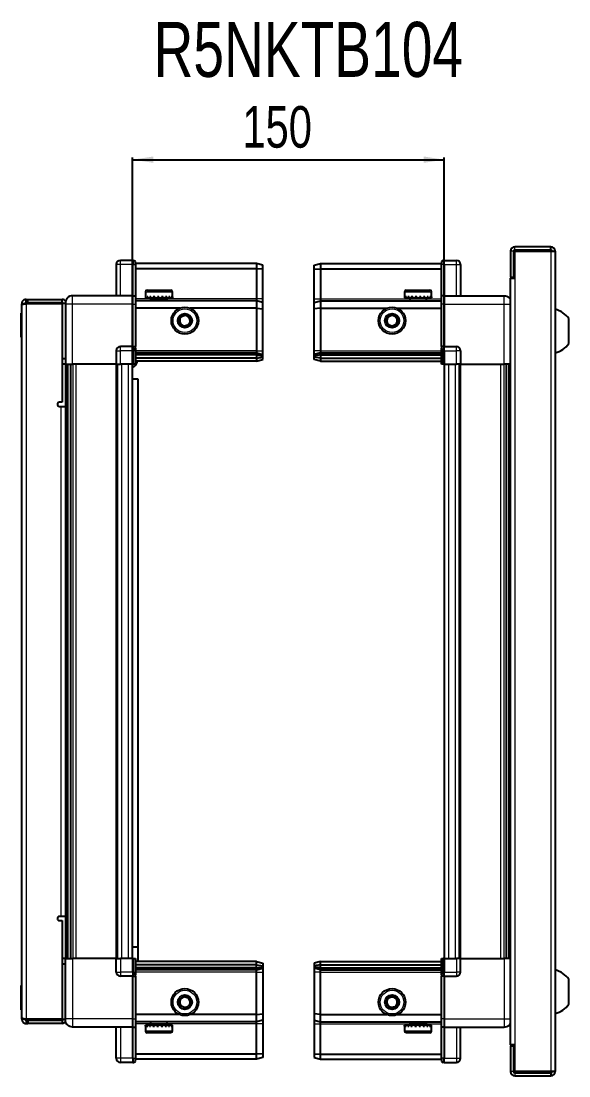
# Model space of a CAD drawing. Header units: millimetres. Extents: x 1415 to 4204, y 531 to 1485.
# Drawn here: x 2756 to 3019, y 977 to 1485 of the extents above; entities that cross this region are included whole.
import ezdxf

# ---------------------------------------------------------------- set-up
doc = ezdxf.new("R2010")
doc.units = ezdxf.units.MM
doc.layers.add('FORMAT', color=7, linetype='Continuous')
doc.styles.add('SLDTEXTSTYLE0', font='TXT', dxfattribs={"width": 0.75})
doc.dimstyles.new('SLDDIMSTYLE0', dxfattribs={"dimtxt": 20, "dimasz": 10, "dimexe": 0, "dimexo": 0.0625, "dimgap": 5, "dimtad": 2, "dimdec": 1, "dimrnd": 1e-09, "dimzin": 12, "dimdsep": 46, "dimtxsty": 'SLDTEXTSTYLE0', "dimsah": 1, "dimcen": 0.09, "dimadec": 0, "dimazin": 3, "dimtfac": 1, "dimtofl": 0, "dimtmove": 0, "dimatfit": 3, "dimfxl": 0, "dimfrac": 2, "dimtolj": 1, "dimtzin": 12, "dimarcsym": 0})

# ---------------------------------------------------------------- blocks, each defined once
blk = doc.blocks.new('_D_5')
at = {"layer": 'FORMAT'}
for p, q in [((2809.28, 1319.33), (2809.28, 1418.82)), ((2809.28, 1417.82), (2959.28, 1417.82)), ((2959.28, 1319.33), (2959.28, 1418.82))]:
    blk.add_line(p, q, dxfattribs=at)
for points in [[(2809.28, 1417.82), (2819.28, 1416.28), (2819.28, 1419.36)], [(2959.28, 1417.82), (2949.28, 1419.36), (2949.28, 1416.28)]]:
    blk.add_solid(points, dxfattribs=at)
at = {"layer": 'FORMAT', "insert": (2862.11, 1443.6), "char_height": 20, "attachment_point": 1, "style": 'SLDTEXTSTYLE0'}
blk.add_mtext('150', dxfattribs=at)

msp = doc.modelspace()

# ---------------------------------------------------------------- linework, layer by layer
at = {"color": 7, "linetype": 'Continuous', "lineweight": 25}
for p, q in [((2991.13, 1373.72), (2991.13, 1361.32)), ((2992.63, 1373.72), (2992.63, 1361.32)), ((2993.13, 1360.82), (2993.13, 1373.72)), ((2993.13, 1373.72), (3010.53, 1373.72)), ((3010.53, 1375.82), (2993.23, 1375.82)), ((3010.53, 1374.32), (2993.23, 1374.32)), ((3010.53, 1374.32), (3010.53, 1375.82)), ((3010.53, 1373.72), (3012.63, 1373.72)), ((3012.63, 1373.72), (3012.63, 978.92)), ((2801.43, 1367.32), (2801.43, 1352.32)), ((2809.43, 1369.32), (2803.43, 1369.32)), ((2809.43, 1369.32), (2809.76, 1369.32)), ((2809.43, 1369.32), (2809.43, 1367.32)), ((2809.43, 1352.52), (2809.43, 1367.32)), ((2809.43, 1352.52), (2809.43, 1367.32)), ((2810.63, 1368.82), (2809.76, 1369.32)), ((2810.63, 1367.32), (2810.63, 1368.82)), ((2868.93, 1367.82), (2810.63, 1367.82)), ((2810.63, 1367.32), (2810.63, 1352.52)), ((2868.93, 1367.82), (2868.93, 1365.32)), ((2871.93, 1367.02), (2868.93, 1367.82)), ((2871.93, 1365.17), (2871.93, 1367.02)), ((2896.63, 1367.02), (2899.63, 1367.82)), ((2896.63, 1365.17), (2896.63, 1367.02)), ((2899.63, 1367.82), (2899.63, 1365.32)), ((2899.63, 1367.82), (2957.93, 1367.82)), ((2958.79, 1369.32), (2957.93, 1368.82)), ((2958.79, 1369.32), (2957.93, 1368.82)), ((2957.93, 1368.82), (2957.93, 1367.32)), ((2957.93, 1352.52), (2957.93, 1367.32)), ((2959.13, 1369.32), (2958.79, 1369.32)), ((2959.13, 1369.32), (2958.79, 1369.32)), ((2959.13, 1369.32), (2959.13, 1369.32)), ((2959.13, 1367.32), (2959.13, 1369.32)), ((2959.13, 1369.32), (2965.13, 1369.32)), ((2959.13, 1367.32), (2959.13, 1352.52)), ((2967.13, 1367.32), (2967.13, 1352.32)), ((2868.93, 1365.32), (2810.63, 1365.32)), ((2868.93, 1365.32), (2868.93, 1350.82)), ((2871.93, 1365.17), (2868.93, 1365.32)), ((2871.93, 1350.82), (2871.93, 1365.17)), ((2896.63, 1365.17), (2899.63, 1365.32)), ((2896.63, 1350.82), (2896.63, 1365.17)), ((2899.63, 1365.32), (2899.63, 1350.82)), ((2899.63, 1365.32), (2957.93, 1365.32)), ((2991.03, 1360.82), (2991.03, 991.82)), ((2991.03, 1360.82), (2993.13, 1360.82)), ((2991.13, 1361.32), (2992.63, 1361.32)), ((2758.03, 1349.07), (2758.03, 1350.57)), ((2758.03, 1350.57), (2758.93, 1350.57)), ((2758.93, 1349.07), (2758.93, 1350.57)), ((2758.93, 1350.57), (2775.43, 1350.57)), ((2775.43, 1349.07), (2775.43, 1350.57)), ((2809.43, 1352.32), (2780.43, 1352.32)), ((2809.43, 1352.32), (2809.43, 1352.52)), ((2809.43, 1352.32), (2810.63, 1352.32)), ((2809.43, 1348.32), (2809.43, 1352.32)), ((2810.63, 1352.52), (2810.63, 1352.32)), ((2810.63, 1352.32), (2810.63, 1348.32)), ((2815.43, 1354.22), (2815.43, 1351.82)), ((2815.43, 1351.82), (2815.43, 1351.32)), ((2815.43, 1351.32), (2815.56, 1351.32)), ((2815.75, 1351.82), (2815.56, 1351.82)), ((2815.56, 1351.82), (2815.56, 1351.32)), ((2815.56, 1351.32), (2815.75, 1351.32)), ((2815.75, 1351.82), (2815.75, 1351.32)), ((2815.75, 1351.32), (2816.28, 1351.32)), ((2816.23, 1355.02), (2823.39, 1355.02)), ((2816.68, 1351.82), (2816.28, 1351.82)), ((2816.28, 1351.82), (2816.28, 1351.32)), ((2816.28, 1351.32), (2816.68, 1351.32)), ((2816.68, 1351.82), (2816.68, 1351.32)), ((2816.68, 1351.32), (2817.55, 1351.32)), ((2817.53, 1351.32), (2817.53, 1351.22)), ((2817.53, 1351.22), (2826.33, 1351.22)), ((2818.12, 1351.82), (2817.55, 1351.82)), ((2817.55, 1351.82), (2817.55, 1351.32)), ((2817.55, 1351.32), (2818.12, 1351.32)), ((2817.93, 1350.82), (2817.93, 1349.82)), ((2818.12, 1351.82), (2818.12, 1351.32)), ((2818.12, 1351.32), (2819.25, 1351.32)), ((2819.94, 1351.82), (2819.25, 1351.82)), ((2819.25, 1351.82), (2819.25, 1351.32)), ((2819.25, 1351.32), (2819.94, 1351.32)), ((2819.94, 1351.82), (2819.94, 1351.32)), ((2819.94, 1351.32), (2821.21, 1351.32)), ((2821.95, 1351.82), (2821.21, 1351.82)), ((2821.21, 1351.82), (2821.21, 1351.32)), ((2821.21, 1351.32), (2821.44, 1351.32)), ((2821.44, 1351.82), (2821.44, 1351.32)), ((2821.94, 1351.82), (2821.94, 1351.32)), ((2821.94, 1351.32), (2821.95, 1351.32)), ((2821.95, 1351.82), (2821.95, 1351.32)), ((2821.95, 1351.32), (2823.24, 1351.32)), ((2823.95, 1351.82), (2823.24, 1351.82)), ((2823.24, 1351.82), (2823.24, 1351.32)), ((2823.3, 1351.82), (2823.3, 1351.32)), ((2823.3, 1351.32), (2823.95, 1351.32)), ((2823.39, 1355.02), (2827.63, 1355.02)), ((2823.95, 1351.82), (2823.95, 1351.32)), ((2823.95, 1351.32), (2825.14, 1351.32)), ((2825.76, 1351.82), (2825.14, 1351.82)), ((2825.14, 1351.82), (2825.14, 1351.32)), ((2825.14, 1351.32), (2825.76, 1351.32)), ((2825.76, 1351.82), (2825.76, 1351.32)), ((2825.76, 1351.32), (2826.73, 1351.32)), ((2825.93, 1349.82), (2825.93, 1350.82)), ((2826.33, 1351.22), (2826.33, 1351.32)), ((2827.2, 1351.82), (2826.73, 1351.82)), ((2826.73, 1351.82), (2826.73, 1351.32)), ((2826.73, 1351.32), (2827.2, 1351.32)), ((2827.2, 1351.82), (2827.2, 1351.32)), ((2827.2, 1351.32), (2827.85, 1351.32)), ((2828.11, 1351.82), (2827.85, 1351.82)), ((2827.85, 1351.82), (2827.85, 1351.32)), ((2827.85, 1351.32), (2828.11, 1351.32)), ((2828.11, 1351.82), (2828.11, 1351.32)), ((2828.11, 1351.32), (2828.39, 1351.32)), ((2828.43, 1351.82), (2828.39, 1351.82)), ((2828.39, 1351.82), (2828.39, 1351.32)), ((2828.39, 1351.32), (2828.43, 1351.32)), ((2828.43, 1351.82), (2828.43, 1354.22)), ((2828.43, 1351.82), (2828.43, 1351.32)), ((2868.93, 1350.82), (2868.93, 1349.82)), ((2871.93, 1349.02), (2871.93, 1350.82)), ((2896.63, 1349.02), (2896.63, 1350.82)), ((2899.63, 1350.82), (2899.63, 1349.82)), ((2940.13, 1354.22), (2940.13, 1351.32)), ((2940.13, 1351.32), (2940.16, 1351.32)), ((2940.28, 1351.82), (2940.16, 1351.82)), ((2940.16, 1351.82), (2940.16, 1351.32)), ((2940.16, 1351.32), (2940.28, 1351.32)), ((2940.28, 1351.82), (2940.28, 1351.32)), ((2940.28, 1351.32), (2940.69, 1351.32)), ((2941.03, 1351.82), (2940.69, 1351.82)), ((2940.69, 1351.82), (2940.69, 1351.32)), ((2940.69, 1351.32), (2941.03, 1351.32)), ((2940.93, 1355.02), (2952.33, 1355.02)), ((2941.03, 1351.82), (2941.03, 1351.32)), ((2941.03, 1351.32), (2941.8, 1351.32)), ((2942.33, 1351.82), (2941.8, 1351.82)), ((2941.8, 1351.82), (2941.8, 1351.32)), ((2941.8, 1351.32), (2942.33, 1351.32)), ((2942.23, 1351.32), (2942.23, 1351.22)), ((2942.23, 1351.22), (2951.03, 1351.22)), ((2942.33, 1351.82), (2942.33, 1351.32)), ((2942.33, 1351.32), (2943.39, 1351.32)), ((2942.63, 1350.82), (2942.63, 1349.82)), ((2944.05, 1351.82), (2943.39, 1351.82)), ((2943.39, 1351.82), (2943.39, 1351.32)), ((2943.39, 1351.32), (2944.05, 1351.32)), ((2944.05, 1351.82), (2944.05, 1351.32)), ((2944.05, 1351.32), (2945.29, 1351.32)), ((2946.02, 1351.82), (2945.29, 1351.82)), ((2945.29, 1351.82), (2945.29, 1351.32)), ((2945.29, 1351.32), (2945.72, 1351.32)), ((2945.72, 1351.82), (2945.72, 1351.32)), ((2946.02, 1351.82), (2946.02, 1351.32)), ((2946.02, 1351.32), (2947.32, 1351.32)), ((2948.05, 1351.82), (2947.32, 1351.82)), ((2947.32, 1351.82), (2947.32, 1351.32)), ((2947.59, 1351.82), (2947.59, 1351.32)), ((2947.59, 1351.32), (2948.05, 1351.32)), ((2948.05, 1351.82), (2948.05, 1351.32)), ((2948.05, 1351.32), (2949.28, 1351.32)), ((2949.94, 1351.82), (2949.28, 1351.82)), ((2949.28, 1351.82), (2949.28, 1351.32)), ((2949.28, 1351.32), (2949.94, 1351.32)), ((2949.94, 1351.82), (2949.94, 1351.32)), ((2949.94, 1351.32), (2950.98, 1351.32)), ((2950.63, 1349.82), (2950.63, 1350.82)), ((2951.5, 1351.82), (2950.98, 1351.82)), ((2950.98, 1351.82), (2950.98, 1351.32)), ((2950.98, 1351.32), (2951.5, 1351.32)), ((2951.03, 1351.22), (2951.03, 1351.32)), ((2951.5, 1351.82), (2951.5, 1351.32)), ((2951.5, 1351.32), (2952.26, 1351.32)), ((2952.59, 1351.82), (2952.26, 1351.82)), ((2952.26, 1351.82), (2952.26, 1351.32)), ((2952.26, 1351.32), (2952.59, 1351.32)), ((2952.59, 1351.82), (2952.59, 1351.32)), ((2952.59, 1351.32), (2952.99, 1351.32)), ((2953.1, 1351.82), (2952.99, 1351.82)), ((2952.99, 1351.82), (2952.99, 1351.32)), ((2952.99, 1351.32), (2953.1, 1351.32)), ((2953.1, 1351.82), (2953.1, 1351.32)), ((2953.1, 1351.32), (2953.13, 1351.32)), ((2953.13, 1351.32), (2953.13, 1354.22)), ((2957.93, 1352.32), (2957.93, 1352.52)), ((2959.13, 1352.32), (2957.93, 1352.32)), ((2957.93, 1348.32), (2957.93, 1352.32)), ((2959.13, 1352.52), (2959.13, 1352.32)), ((2959.13, 1352.32), (2959.13, 1348.32)), ((2959.13, 1352.32), (2988.13, 1352.32)), ((2757.43, 1348.47), (2755.93, 1348.47)), ((2755.93, 1347.97), (2755.93, 1348.47)), ((2755.93, 1004.67), (2755.93, 1347.97)), ((2758.03, 1349.07), (2758.93, 1349.07)), ((2758.03, 1348.57), (2775.43, 1348.57)), ((2758.93, 1349.07), (2775.43, 1349.07)), ((2776.93, 1348.57), (2775.43, 1348.57)), ((2775.43, 1348.57), (2775.43, 1301.07)), ((2776.93, 1348.32), (2776.93, 1319.32)), ((2809.43, 1328.02), (2809.43, 1348.32)), ((2868.93, 1349.82), (2810.63, 1349.82)), ((2810.63, 1348.32), (2810.63, 1328.02)), ((2831.93, 1346.32), (2810.63, 1346.32)), ((2868.93, 1346.32), (2836.93, 1346.32)), ((2868.93, 1349.82), (2868.93, 1346.32)), ((2871.93, 1349.02), (2868.93, 1349.82)), ((2868.93, 1346.32), (2868.93, 1325.82)), ((2868.93, 1346.32), (2871.93, 1345.99)), ((2871.93, 1345.99), (2871.93, 1349.02)), ((2871.93, 1325.82), (2871.93, 1345.99)), ((2896.63, 1349.02), (2899.63, 1349.82)), ((2896.63, 1345.99), (2896.63, 1349.02)), ((2899.63, 1346.32), (2896.63, 1345.99)), ((2896.63, 1325.82), (2896.63, 1345.99)), ((2899.63, 1349.82), (2899.63, 1346.32)), ((2899.63, 1349.82), (2957.93, 1349.82)), ((2899.63, 1346.32), (2899.63, 1325.82)), ((2899.63, 1346.32), (2931.63, 1346.32)), ((2936.63, 1346.32), (2957.93, 1346.32)), ((2957.93, 1328.02), (2957.93, 1348.32)), ((2959.13, 1348.32), (2959.13, 1328.02)), ((2755.93, 1343.96), (2755.63, 1343.96)), ((2755.63, 1332.39), (2755.63, 1343.96)), ((3019.23, 1329.32), (3019.23, 1341.32)), ((2755.63, 1332.39), (2755.93, 1332.39)), ((2801.43, 1325.82), (2801.43, 1319.32)), ((2809.43, 1327.82), (2803.43, 1327.82)), ((2809.43, 1327.82), (2809.43, 1328.02)), ((2809.43, 1327.82), (2809.43, 1325.82)), ((2809.43, 1327.82), (2810.63, 1327.82)), ((2809.43, 1319.32), (2809.43, 1325.82)), ((2809.43, 1319.32), (2809.43, 1325.82)), ((2809.76, 1319.32), (2809.76, 1325.82)), ((2810.63, 1328.02), (2810.63, 1327.82)), ((2810.63, 1327.15), (2810.63, 1327.82)), ((2810.63, 1327.15), (2810.63, 1319.32)), ((2868.93, 1325.82), (2868.93, 1324.82)), ((2871.93, 1324.02), (2871.93, 1325.82)), ((2896.63, 1324.02), (2896.63, 1325.82)), ((2899.63, 1325.82), (2899.63, 1324.82)), ((2957.93, 1327.82), (2957.93, 1328.02)), ((2959.13, 1327.82), (2957.93, 1327.82)), ((2957.93, 1327.82), (2957.93, 1327.15)), ((2957.93, 1319.32), (2957.93, 1327.15)), ((2958.79, 1325.82), (2958.79, 1319.32)), ((2959.13, 1328.02), (2959.13, 1327.82)), ((2959.13, 1325.82), (2959.13, 1327.82)), ((2959.13, 1325.82), (2959.13, 1327.82)), ((2959.13, 1327.82), (2965.13, 1327.82)), ((2959.13, 1325.82), (2959.13, 1319.32)), ((2967.13, 1325.82), (2967.13, 1319.32)), ((2775.43, 1322.07), (2776.93, 1322.07)), ((2868.93, 1324.82), (2810.63, 1324.82)), ((2868.93, 1323.82), (2810.63, 1323.82)), ((2868.93, 1322.32), (2810.63, 1322.32)), ((2868.93, 1320.82), (2810.63, 1320.82)), ((2868.93, 1324.82), (2868.93, 1323.82)), ((2868.93, 1324.82), (2871.93, 1324.02)), ((2868.93, 1323.82), (2868.93, 1322.32)), ((2868.93, 1323.82), (2871.93, 1323.28)), ((2868.93, 1322.32), (2871.93, 1322.78)), ((2868.93, 1322.32), (2868.93, 1320.82)), ((2868.93, 1320.82), (2871.93, 1321.63)), ((2871.93, 1323.28), (2871.93, 1324.02)), ((2871.93, 1322.78), (2871.93, 1323.28)), ((2871.93, 1321.63), (2871.93, 1322.78)), ((2899.63, 1324.82), (2896.63, 1324.02)), ((2896.63, 1323.28), (2896.63, 1324.02)), ((2899.63, 1323.82), (2896.63, 1323.28)), ((2896.63, 1322.78), (2896.63, 1323.28)), ((2899.63, 1322.32), (2896.63, 1322.78)), ((2896.63, 1321.63), (2896.63, 1322.78)), ((2899.63, 1320.82), (2896.63, 1321.63)), ((2899.63, 1324.82), (2899.63, 1323.82)), ((2899.63, 1324.82), (2957.93, 1324.82)), ((2899.63, 1323.82), (2899.63, 1322.32)), ((2899.63, 1323.82), (2957.93, 1323.82)), ((2899.63, 1322.32), (2957.93, 1322.32)), ((2899.63, 1322.32), (2899.63, 1320.82)), ((2899.63, 1320.82), (2957.93, 1320.82)), ((2776.93, 1319.32), (2775.43, 1319.32)), ((2777.58, 1033.32), (2777.58, 1319.32)), ((2779.37, 1319.32), (2779.37, 1033.32)), ((2779.4, 1319.32), (2779.4, 1033.32)), ((2801.43, 1319.32), (2780.43, 1319.32)), ((2801.43, 1319.32), (2803.43, 1319.32)), ((2802.08, 1033.32), (2802.08, 1319.32)), ((2809.43, 1319.32), (2803.43, 1319.32)), ((2809.28, 1033.32), (2809.28, 1319.32)), ((2809.43, 1319.32), (2809.76, 1319.32)), ((2809.43, 1319.32), (2809.43, 1319.32)), ((2810.63, 1319.32), (2809.76, 1319.32)), ((2809.76, 1319.32), (2809.76, 1319.32)), ((2958.79, 1319.32), (2957.93, 1319.32)), ((2959.13, 1319.32), (2958.79, 1319.32)), ((2959.13, 1319.32), (2965.13, 1319.32)), ((2959.28, 1319.32), (2959.28, 1033.32)), ((2967.13, 1319.32), (2965.13, 1319.32)), ((2966.48, 1319.32), (2966.48, 1033.32)), ((2967.13, 1319.32), (2988.13, 1319.32)), ((2989.15, 1033.32), (2989.15, 1319.32)), ((2989.18, 1033.32), (2989.18, 1319.32)), ((2990.98, 1319.32), (2990.98, 1033.32)), ((2809.28, 1312.32), (2811.78, 1312.32)), ((2811.78, 1312.32), (2811.78, 1038.82)), ((2775.43, 1301.07), (2774.08, 1301.07)), ((2774.08, 1299.07), (2774.83, 1299.07)), ((2774.83, 1299.07), (2776.93, 1299.07)), ((2776.93, 1299.07), (2776.93, 1053.57)), ((2774.83, 1053.57), (2774.08, 1053.57)), ((2774.08, 1051.57), (2775.43, 1051.57)), ((2776.93, 1053.57), (2774.83, 1053.57)), ((2775.43, 1051.57), (2775.43, 1004.07)), ((2811.78, 1038.82), (2809.28, 1038.82)), ((2811.78, 1038.82), (2811.78, 1031.82)), ((2776.93, 1033.32), (2775.43, 1033.32)), ((2776.93, 1004.32), (2776.93, 1033.32)), ((2801.43, 1033.32), (2780.43, 1033.32)), ((2801.43, 1026.82), (2801.43, 1033.32)), ((2801.43, 1033.32), (2803.43, 1033.32)), ((2809.43, 1033.32), (2803.43, 1033.32)), ((2809.43, 1033.32), (2809.76, 1033.32)), ((2809.43, 1026.82), (2809.43, 1033.32)), ((2809.76, 1026.82), (2809.76, 1033.32)), ((2809.76, 1033.32), (2810.63, 1033.32)), ((2810.63, 1033.32), (2810.63, 1025.5)), ((2868.93, 1031.82), (2810.63, 1031.82)), ((2868.93, 1030.32), (2868.93, 1031.82)), ((2868.93, 1031.82), (2871.93, 1031.02)), ((2871.93, 1031.02), (2871.93, 1029.87)), ((2899.63, 1031.82), (2896.63, 1031.02)), ((2896.63, 1031.02), (2896.63, 1029.87)), ((2899.63, 1030.32), (2899.63, 1031.82)), ((2899.63, 1031.82), (2957.93, 1031.82)), ((2957.93, 1025.5), (2957.93, 1033.32)), ((2957.93, 1033.32), (2958.79, 1033.32)), ((2958.79, 1033.32), (2958.79, 1033.32)), ((2958.79, 1033.32), (2958.79, 1026.82)), ((2959.13, 1033.32), (2958.79, 1033.32)), ((2959.13, 1033.32), (2959.13, 1026.82)), ((2959.13, 1033.32), (2959.13, 1033.32)), ((2959.13, 1033.32), (2959.13, 1026.82)), ((2959.13, 1033.32), (2965.13, 1033.32)), ((2967.13, 1033.32), (2965.13, 1033.32)), ((2967.13, 1026.82), (2967.13, 1033.32)), ((2967.13, 1033.32), (2988.13, 1033.32)), ((2776.93, 1030.57), (2775.43, 1030.57)), ((2809.43, 1026.82), (2809.43, 1024.82)), ((2809.43, 1026.82), (2809.43, 1024.82)), ((2868.93, 1030.32), (2810.63, 1030.32)), ((2868.93, 1028.82), (2810.63, 1028.82)), ((2868.93, 1027.82), (2810.63, 1027.82)), ((2868.93, 1028.82), (2868.93, 1030.32)), ((2868.93, 1030.32), (2871.93, 1029.87)), ((2868.93, 1028.82), (2871.93, 1029.37)), ((2868.93, 1027.82), (2868.93, 1028.82)), ((2868.93, 1027.82), (2871.93, 1028.63)), ((2868.93, 1026.82), (2868.93, 1027.82)), ((2868.93, 1006.32), (2868.93, 1026.82)), ((2871.93, 1029.87), (2871.93, 1029.37)), ((2871.93, 1029.37), (2871.93, 1028.63)), ((2871.93, 1028.63), (2871.93, 1026.82)), ((2871.93, 1026.82), (2871.93, 1006.66)), ((2899.63, 1030.32), (2896.63, 1029.87)), ((2896.63, 1029.87), (2896.63, 1029.37)), ((2899.63, 1028.82), (2896.63, 1029.37)), ((2896.63, 1029.37), (2896.63, 1028.63)), ((2899.63, 1027.82), (2896.63, 1028.63)), ((2896.63, 1028.63), (2896.63, 1026.82)), ((2896.63, 1026.82), (2896.63, 1006.66)), ((2899.63, 1028.82), (2899.63, 1030.32)), ((2899.63, 1030.32), (2957.93, 1030.32)), ((2899.63, 1028.82), (2957.93, 1028.82)), ((2899.63, 1027.82), (2899.63, 1028.82)), ((2899.63, 1027.82), (2957.93, 1027.82)), ((2899.63, 1026.82), (2899.63, 1027.82)), ((2899.63, 1006.32), (2899.63, 1026.82)), ((2959.13, 1024.82), (2959.13, 1026.82)), ((2809.43, 1024.82), (2803.43, 1024.82)), ((2809.43, 1024.82), (2810.63, 1024.82)), ((2809.43, 1024.62), (2809.43, 1024.82)), ((2809.43, 1004.32), (2809.43, 1024.62)), ((2810.63, 1024.82), (2810.63, 1025.5)), ((2810.63, 1024.82), (2810.63, 1024.62)), ((2810.63, 1024.62), (2810.63, 1004.32)), ((2957.93, 1025.5), (2957.93, 1024.82)), ((2959.13, 1024.82), (2957.93, 1024.82)), ((2957.93, 1024.62), (2957.93, 1024.82)), ((2957.93, 1004.32), (2957.93, 1024.62)), ((2959.13, 1024.82), (2959.13, 1024.62)), ((2959.13, 1024.82), (2965.13, 1024.82)), ((2959.13, 1024.62), (2959.13, 1004.32)), ((3019.23, 1011.32), (3019.23, 1023.32)), ((2755.93, 1020.26), (2755.63, 1020.26)), ((2755.63, 1010.58), (2755.63, 1020.26)), ((2755.63, 1008.69), (2755.63, 1010.58)), ((2755.63, 1008.69), (2755.93, 1008.69)), ((2831.93, 1006.32), (2810.63, 1006.32)), ((2868.93, 1006.32), (2836.93, 1006.32)), ((2868.93, 1006.32), (2871.93, 1006.66)), ((2868.93, 1002.82), (2868.93, 1006.32)), ((2871.93, 1006.66), (2871.93, 1003.63)), ((2899.63, 1006.32), (2896.63, 1006.66)), ((2896.63, 1006.66), (2896.63, 1003.63)), ((2899.63, 1006.32), (2931.63, 1006.32)), ((2899.63, 1002.82), (2899.63, 1006.32)), ((2936.63, 1006.32), (2957.93, 1006.32)), ((2755.93, 1004.17), (2755.93, 1004.67)), ((2757.43, 1004.17), (2755.93, 1004.17)), ((2775.43, 1004.07), (2758.03, 1004.07)), ((2758.03, 1003.57), (2758.03, 1002.07)), ((2758.03, 1003.57), (2758.93, 1003.57)), ((2758.03, 1002.07), (2758.93, 1002.07)), ((2758.93, 1003.57), (2758.93, 1002.07)), ((2775.43, 1003.57), (2758.93, 1003.57)), ((2775.43, 1002.07), (2758.93, 1002.07)), ((2775.43, 1004.07), (2776.93, 1004.07)), ((2775.43, 1003.57), (2775.43, 1002.07)), ((2809.43, 1000.32), (2780.43, 1000.32)), ((2801.43, 985.32), (2801.43, 1000.32)), ((2809.43, 1000.32), (2809.43, 1004.32)), ((2809.43, 1000.32), (2810.63, 1000.32)), ((2809.43, 1000.12), (2809.43, 1000.32)), ((2810.63, 1004.32), (2810.63, 1000.32)), ((2868.93, 1002.82), (2810.63, 1002.82)), ((2810.63, 1000.32), (2810.63, 1000.12)), ((2815.43, 1001.32), (2815.43, 998.42)), ((2815.52, 1001.32), (2815.43, 1001.32)), ((2815.52, 1000.82), (2815.52, 1001.32)), ((2815.69, 1001.32), (2815.52, 1001.32)), ((2815.52, 1000.82), (2815.69, 1000.82)), ((2815.69, 1000.82), (2815.69, 1001.32)), ((2816.18, 1001.32), (2815.69, 1001.32)), ((2816.18, 1000.82), (2816.18, 1001.32)), ((2816.56, 1001.32), (2816.18, 1001.32)), ((2816.18, 1000.82), (2816.56, 1000.82)), ((2816.56, 1000.82), (2816.56, 1001.32)), ((2817.4, 1001.32), (2816.56, 1001.32)), ((2817.4, 1000.82), (2817.4, 1001.32)), ((2817.96, 1001.32), (2817.4, 1001.32)), ((2817.4, 1000.82), (2817.96, 1000.82)), ((2817.53, 1001.42), (2817.53, 1001.32)), ((2822.92, 1001.42), (2817.53, 1001.42)), ((2817.93, 1002.82), (2817.93, 1001.82)), ((2817.96, 1000.82), (2817.96, 1001.32)), ((2819.06, 1001.32), (2817.96, 1001.32)), ((2819.06, 1000.82), (2819.06, 1001.32)), ((2819.74, 1001.32), (2819.06, 1001.32)), ((2819.06, 1000.82), (2819.74, 1000.82)), ((2819.74, 1000.82), (2819.74, 1001.32)), ((2821, 1001.32), (2819.74, 1001.32)), ((2821, 1000.82), (2821, 1001.32)), ((2821.3, 1001.32), (2821, 1001.32)), ((2821, 1000.82), (2821.74, 1000.82)), ((2821.3, 1000.82), (2821.3, 1001.32)), ((2821.74, 1000.82), (2821.74, 1001.32)), ((2823.04, 1001.32), (2821.74, 1001.32)), ((2826.33, 1001.42), (2822.92, 1001.42)), ((2823.04, 1000.82), (2823.04, 1001.32)), ((2823.04, 1000.82), (2823.76, 1000.82)), ((2823.17, 1000.82), (2823.17, 1001.32)), ((2823.76, 1001.32), (2823.17, 1001.32)), ((2823.76, 1000.82), (2823.76, 1001.32)), ((2824.96, 1001.32), (2823.76, 1001.32)), ((2824.96, 1000.82), (2824.96, 1001.32)), ((2825.59, 1001.32), (2824.96, 1001.32)), ((2824.96, 1000.82), (2825.59, 1000.82)), ((2825.59, 1000.82), (2825.59, 1001.32)), ((2826.59, 1001.32), (2825.59, 1001.32)), ((2825.93, 1001.82), (2825.93, 1002.82)), ((2826.33, 1001.32), (2826.33, 1001.42)), ((2826.59, 1000.82), (2826.59, 1001.32)), ((2827.07, 1001.32), (2826.59, 1001.32)), ((2826.59, 1000.82), (2827.07, 1000.82)), ((2827.07, 1000.82), (2827.07, 1001.32)), ((2827.76, 1001.32), (2827.07, 1001.32)), ((2827.76, 1000.82), (2827.76, 1001.32)), ((2828.05, 1001.32), (2827.76, 1001.32)), ((2827.76, 1000.82), (2828.05, 1000.82)), ((2828.05, 1000.82), (2828.05, 1001.32)), ((2828.36, 1001.32), (2828.05, 1001.32)), ((2828.36, 1000.82), (2828.36, 1001.32)), ((2828.42, 1001.32), (2828.36, 1001.32)), ((2828.36, 1000.82), (2828.42, 1000.82)), ((2828.42, 1000.82), (2828.42, 1001.32)), ((2828.43, 1001.32), (2828.42, 1001.32)), ((2828.43, 998.42), (2828.43, 1001.32)), ((2871.93, 1003.63), (2868.93, 1002.82)), ((2868.93, 1001.82), (2868.93, 1002.82)), ((2868.93, 987.32), (2868.93, 1001.82)), ((2871.93, 1003.63), (2871.93, 1001.82)), ((2871.93, 1001.82), (2871.93, 987.48)), ((2896.63, 1003.63), (2899.63, 1002.82)), ((2896.63, 1003.63), (2896.63, 1001.82)), ((2896.63, 1001.82), (2896.63, 987.48)), ((2899.63, 1002.82), (2957.93, 1002.82)), ((2899.63, 1001.82), (2899.63, 1002.82)), ((2899.63, 987.32), (2899.63, 1001.82)), ((2940.13, 1001.32), (2940.13, 998.42)), ((2940.14, 1001.32), (2940.13, 1001.32)), ((2940.14, 1000.82), (2940.14, 1001.32)), ((2940.24, 1001.32), (2940.14, 1001.32)), ((2940.14, 1000.82), (2940.24, 1000.82)), ((2940.24, 1000.82), (2940.24, 1001.32)), ((2940.61, 1001.32), (2940.24, 1001.32)), ((2940.61, 1000.82), (2940.61, 1001.32)), ((2940.93, 1001.32), (2940.61, 1001.32)), ((2940.61, 1000.82), (2940.93, 1000.82)), ((2940.93, 1000.82), (2940.93, 1001.32)), ((2941.67, 1001.32), (2940.93, 1001.32)), ((2941.67, 1000.82), (2941.67, 1001.32)), ((2942.18, 1001.32), (2941.67, 1001.32)), ((2941.67, 1000.82), (2942.18, 1000.82)), ((2942.18, 1000.82), (2942.18, 1001.32)), ((2943.21, 1001.32), (2942.18, 1001.32)), ((2942.23, 1001.42), (2942.23, 1001.32)), ((2951.03, 1001.42), (2942.23, 1001.42)), ((2942.63, 1002.82), (2942.63, 1001.82)), ((2943.21, 1000.82), (2943.21, 1001.32)), ((2943.86, 1001.32), (2943.21, 1001.32)), ((2943.21, 1000.82), (2943.86, 1000.82)), ((2943.86, 1000.82), (2943.86, 1001.32)), ((2945.09, 1001.32), (2943.86, 1001.32)), ((2945.09, 1000.82), (2945.09, 1001.32)), ((2945.59, 1001.32), (2945.09, 1001.32)), ((2945.09, 1000.82), (2945.82, 1000.82)), ((2945.59, 1000.82), (2945.59, 1001.32)), ((2945.82, 1000.82), (2945.82, 1001.32)), ((2947.12, 1001.32), (2945.82, 1001.32)), ((2947.12, 1000.82), (2947.12, 1001.32)), ((2947.12, 1000.82), (2947.85, 1000.82)), ((2947.45, 1000.82), (2947.45, 1001.32)), ((2947.85, 1001.32), (2947.45, 1001.32)), ((2947.85, 1000.82), (2947.85, 1001.32)), ((2949.1, 1001.32), (2947.85, 1001.32)), ((2949.1, 1000.82), (2949.1, 1001.32)), ((2949.76, 1001.32), (2949.1, 1001.32)), ((2949.1, 1000.82), (2949.76, 1000.82)), ((2949.76, 1000.82), (2949.76, 1001.32)), ((2950.83, 1001.32), (2949.76, 1001.32)), ((2950.63, 1001.82), (2950.63, 1002.82)), ((2950.83, 1000.82), (2950.83, 1001.32)), ((2951.37, 1001.32), (2950.83, 1001.32)), ((2950.83, 1000.82), (2951.37, 1000.82)), ((2951.03, 1001.32), (2951.03, 1001.42)), ((2951.37, 1000.82), (2951.37, 1001.32)), ((2952.16, 1001.32), (2951.37, 1001.32)), ((2952.16, 1000.82), (2952.16, 1001.32)), ((2952.51, 1001.32), (2952.16, 1001.32)), ((2952.16, 1000.82), (2952.51, 1000.82)), ((2952.51, 1000.82), (2952.51, 1001.32)), ((2952.94, 1001.32), (2952.51, 1001.32)), ((2952.94, 1000.82), (2952.94, 1001.32)), ((2953.08, 1001.32), (2952.94, 1001.32)), ((2952.94, 1000.82), (2953.08, 1000.82)), ((2953.08, 1000.82), (2953.08, 1001.32)), ((2953.13, 1001.32), (2953.08, 1001.32)), ((2953.13, 998.42), (2953.13, 1001.32)), ((2957.93, 1000.32), (2957.93, 1004.32)), ((2959.13, 1000.32), (2957.93, 1000.32)), ((2957.93, 1000.12), (2957.93, 1000.32)), ((2959.13, 1004.32), (2959.13, 1000.32)), ((2959.13, 1000.32), (2959.13, 1000.12)), ((2959.13, 1000.32), (2988.13, 1000.32)), ((2967.13, 985.32), (2967.13, 1000.32)), ((2809.43, 985.32), (2809.43, 1000.12)), ((2810.63, 1000.12), (2810.63, 985.32)), ((2816.37, 997.62), (2816.23, 997.62)), ((2827.63, 997.62), (2816.37, 997.62)), ((2952.33, 997.62), (2940.93, 997.62)), ((2957.93, 985.32), (2957.93, 1000.12)), ((2959.13, 1000.12), (2959.13, 985.32)), ((2959.13, 1000.12), (2959.13, 985.32)), ((2993.13, 991.82), (2991.03, 991.82)), ((2991.13, 991.32), (2992.63, 991.32)), ((2991.13, 991.32), (2991.13, 978.92)), ((2992.63, 991.32), (2992.63, 978.92)), ((2993.13, 978.92), (2993.13, 991.82)), ((2809.43, 985.32), (2809.43, 983.32)), ((2868.93, 987.32), (2810.63, 987.32)), ((2810.63, 983.82), (2810.63, 985.32)), ((2871.93, 987.48), (2868.93, 987.32)), ((2868.93, 984.82), (2868.93, 987.32)), ((2871.93, 985.63), (2868.93, 984.82)), ((2871.93, 987.48), (2871.93, 985.63)), ((2896.63, 987.48), (2899.63, 987.32)), ((2896.63, 987.48), (2896.63, 985.63)), ((2896.63, 985.63), (2899.63, 984.82)), ((2899.63, 987.32), (2957.93, 987.32)), ((2899.63, 984.82), (2899.63, 987.32)), ((2957.93, 985.32), (2957.93, 983.82)), ((2959.13, 983.32), (2959.13, 985.32)), ((2809.43, 983.32), (2803.43, 983.32)), ((2809.43, 983.32), (2809.76, 983.32)), ((2809.43, 983.32), (2809.43, 983.32)), ((2809.43, 983.32), (2809.76, 983.32)), ((2809.76, 983.32), (2810.63, 983.82)), ((2809.76, 983.32), (2810.63, 983.82)), ((2868.93, 984.82), (2810.63, 984.82)), ((2899.63, 984.82), (2957.93, 984.82)), ((2957.93, 983.82), (2958.79, 983.32)), ((2959.13, 983.32), (2958.79, 983.32)), ((2959.13, 983.32), (2965.13, 983.32)), ((3010.53, 978.92), (2993.13, 978.92)), ((2993.23, 978.32), (3010.53, 978.32)), ((2993.23, 976.82), (3010.53, 976.82)), ((3012.63, 978.92), (3010.53, 978.92)), ((3010.53, 978.32), (3010.53, 976.82))]:
    msp.add_line(p, q, dxfattribs=at)
at = {"color": 8, "linetype": 'Continuous', "lineweight": 18}
for p, q in [((2992.63, 1373.72), (2991.13, 1373.72)), ((2993.23, 1374.32), (2993.23, 1375.82)), ((3010.53, 1373.72), (3010.53, 978.92)), ((2803.43, 1367.32), (2801.43, 1367.32)), ((2803.43, 1367.32), (2803.43, 1369.32)), ((2803.43, 1352.32), (2803.43, 1367.32)), ((2809.43, 1367.32), (2803.43, 1367.32)), ((2809.43, 1367.32), (2810.63, 1367.32)), ((2959.13, 1367.32), (2957.93, 1367.32)), ((2959.13, 1367.32), (2965.13, 1367.32)), ((2965.13, 1367.32), (2965.13, 1369.32)), ((2965.13, 1367.32), (2967.13, 1367.32)), ((2965.13, 1352.32), (2965.13, 1367.32)), ((2993.13, 1360.82), (2993.13, 991.82)), ((2809.43, 1352.52), (2810.63, 1352.52)), ((2817.93, 1350.82), (2810.63, 1350.82)), ((2815.43, 1354.22), (2823.6, 1354.22)), ((2817.93, 1350.82), (2825.93, 1350.82)), ((2823.6, 1354.22), (2828.43, 1354.22)), ((2868.93, 1350.82), (2825.93, 1350.82)), ((2871.93, 1350.82), (2868.93, 1350.82)), ((2896.63, 1350.82), (2899.63, 1350.82)), ((2899.63, 1350.82), (2942.63, 1350.82)), ((2940.13, 1354.22), (2953.13, 1354.22)), ((2942.63, 1350.82), (2950.63, 1350.82)), ((2950.63, 1350.82), (2957.93, 1350.82)), ((2957.93, 1352.52), (2959.13, 1352.52)), ((2758.03, 1348.57), (2758.03, 1004.07)), ((2780.43, 1319.32), (2780.43, 1348.32)), ((2809.43, 1348.32), (2780.43, 1348.32)), ((2809.43, 1348.32), (2810.63, 1348.32)), ((2959.13, 1348.32), (2957.93, 1348.32)), ((2959.13, 1348.32), (2988.13, 1348.32)), ((2988.13, 1319.32), (2988.13, 1348.32)), ((2801.43, 1325.82), (2803.43, 1325.82)), ((2803.43, 1325.82), (2803.43, 1327.82)), ((2803.43, 1319.32), (2803.43, 1325.82)), ((2809.43, 1325.82), (2803.43, 1325.82)), ((2809.43, 1328.02), (2810.63, 1328.02)), ((2809.43, 1325.82), (2809.76, 1325.82)), ((2868.93, 1325.82), (2810.63, 1325.82)), ((2868.93, 1325.82), (2871.93, 1325.82)), ((2899.63, 1325.82), (2896.63, 1325.82)), ((2899.63, 1325.82), (2957.93, 1325.82)), ((2957.93, 1328.02), (2959.13, 1328.02)), ((2959.13, 1325.82), (2958.79, 1325.82)), ((2959.13, 1325.82), (2965.13, 1325.82)), ((2965.13, 1325.82), (2965.13, 1327.82)), ((2965.13, 1319.32), (2965.13, 1325.82)), ((2967.13, 1325.82), (2965.13, 1325.82)), ((2776.93, 1299.07), (2776.93, 1319.32)), ((2778.16, 1319.32), (2778.16, 1033.32)), ((2780.61, 1033.32), (2780.61, 1319.32)), ((2782.02, 1319.32), (2782.02, 1033.32)), ((2801.43, 1033.32), (2801.43, 1319.32)), ((2804.08, 1033.32), (2804.08, 1319.32)), ((2807.28, 1033.32), (2807.28, 1319.32)), ((2809.43, 1319.32), (2809.76, 1319.32)), ((2961.28, 1319.32), (2961.28, 1033.32)), ((2964.48, 1319.32), (2964.48, 1033.32)), ((2967.13, 1319.32), (2967.13, 1033.32)), ((2986.53, 1033.32), (2986.53, 1319.32)), ((2987.94, 1319.32), (2987.94, 1033.32)), ((2990.39, 1033.32), (2990.39, 1319.32)), ((2774.83, 1053.57), (2774.83, 1299.07)), ((2776.93, 1033.32), (2776.93, 1053.57)), ((2780.43, 1033.32), (2780.43, 1004.32)), ((2803.43, 1033.32), (2803.43, 1026.82)), ((2959.13, 1033.32), (2958.79, 1033.32)), ((2965.13, 1033.32), (2965.13, 1026.82)), ((2988.13, 1033.32), (2988.13, 1004.32)), ((2801.43, 1026.82), (2803.43, 1026.82)), ((2803.43, 1026.82), (2803.43, 1024.82)), ((2809.43, 1026.82), (2803.43, 1026.82)), ((2809.43, 1026.82), (2809.76, 1026.82)), ((2868.93, 1026.82), (2810.63, 1026.82)), ((2868.93, 1026.82), (2871.93, 1026.82)), ((2899.63, 1026.82), (2896.63, 1026.82)), ((2899.63, 1026.82), (2957.93, 1026.82)), ((2959.13, 1026.82), (2958.79, 1026.82)), ((2959.13, 1026.82), (2965.13, 1026.82)), ((2967.13, 1026.82), (2965.13, 1026.82)), ((2965.13, 1026.82), (2965.13, 1024.82)), ((2810.63, 1024.62), (2809.43, 1024.62)), ((2959.13, 1024.62), (2957.93, 1024.62)), ((2809.43, 1004.32), (2780.43, 1004.32)), ((2803.43, 1000.32), (2803.43, 985.32)), ((2809.43, 1004.32), (2810.63, 1004.32)), ((2817.93, 1001.82), (2810.63, 1001.82)), ((2822.83, 1001.82), (2817.93, 1001.82)), ((2825.93, 1001.82), (2822.83, 1001.82)), ((2868.93, 1001.82), (2825.93, 1001.82)), ((2871.93, 1001.82), (2868.93, 1001.82)), ((2896.63, 1001.82), (2899.63, 1001.82)), ((2899.63, 1001.82), (2942.63, 1001.82)), ((2950.63, 1001.82), (2942.63, 1001.82)), ((2950.63, 1001.82), (2957.93, 1001.82)), ((2959.13, 1004.32), (2957.93, 1004.32)), ((2959.13, 1004.32), (2988.13, 1004.32)), ((2965.13, 1000.32), (2965.13, 985.32)), ((2810.63, 1000.12), (2809.43, 1000.12)), ((2815.59, 998.42), (2815.43, 998.42)), ((2828.43, 998.42), (2815.59, 998.42)), ((2953.13, 998.42), (2940.13, 998.42)), ((2959.13, 1000.12), (2957.93, 1000.12)), ((2803.43, 985.32), (2801.43, 985.32)), ((2809.43, 985.32), (2803.43, 985.32)), ((2803.43, 985.32), (2803.43, 983.32)), ((2809.43, 985.32), (2810.63, 985.32)), ((2959.13, 985.32), (2957.93, 985.32)), ((2959.13, 985.32), (2965.13, 985.32)), ((2965.13, 985.32), (2965.13, 983.32)), ((2965.13, 985.32), (2967.13, 985.32)), ((2992.63, 978.92), (2991.13, 978.92)), ((2993.23, 978.32), (2993.23, 976.82))]:
    msp.add_line(p, q, dxfattribs=at)
at = {"color": 7, "linetype": 'Continuous', "lineweight": 25}
for centre, radius in [((2834.43, 1340.32), 6.5), ((2934.13, 1340.32), 6.5), ((2834.43, 1340.32), 3.46), ((2934.13, 1340.32), 3.46), ((2834.43, 1012.32), 6.5), ((2834.43, 1012.32), 3.46), ((2934.13, 1012.32), 6.5), ((2934.13, 1012.32), 3.46)]:
    msp.add_circle(centre, radius, dxfattribs=at)
at = {"color": 8, "linetype": 'Continuous', "lineweight": 18}
for centre in [(2834.43, 1340.32), (2934.13, 1340.32), (2834.43, 1012.32), (2934.13, 1012.32)]:
    msp.add_circle(centre, 5.7, dxfattribs=at)
at = {"color": 7, "linetype": 'Continuous', "lineweight": 25}
for centre, radius, start, end in [((2993.23, 1373.72), 2.1, 90, 180), ((2993.23, 1373.72), 0.6, 90, 180), ((3010.53, 1373.72), 2.1, 0, 90), ((3010.53, 1373.72), 0.6, 0, 90), ((2803.43, 1367.32), 2, 90, 180), ((2965.13, 1367.32), 2, 0, 90), ((2775.33, 1348.47), 2.1, 32.2369, 87.2706), ((2816.23, 1354.22), 0.8, 90, 180), ((2817.53, 1350.82), 0.4, 0, 90), ((2826.33, 1350.82), 0.4, 90, 180), ((2827.63, 1354.22), 0.8, 0, 90), ((2940.93, 1354.22), 0.8, 90, 180), ((2942.23, 1350.82), 0.4, 0, 90), ((2951.03, 1350.82), 0.4, 90, 180), ((2952.33, 1354.22), 0.8, 0, 90), ((2757.93, 1348.07), 0.5, 90, 117.7907), ((2775.33, 1348.47), 0.6, 9.5941, 90), ((3009.6, 1334.3), 11.91, 36.1266, 75.2996), ((2834.43, 1340.32), 2.5, 161.0066, 221.0066), ((2834.43, 1340.32), 2.5, 101.0066, 161.0066), ((2834.43, 1340.32), 2.5, 41.0066, 101.0066), ((2834.43, 1340.32), 2.5, 341.0066, 41.0066), ((2934.13, 1340.32), 2.5, 120.741, 180.741), ((2934.13, 1340.32), 2.5, 60.741, 120.741), ((2934.13, 1340.32), 2.5, 0.741, 60.741), ((2934.13, 1340.32), 2.5, 300.741, 0.741), ((2834.43, 1340.32), 2.5, 221.0066, 281.0066), ((2834.43, 1340.32), 2.5, 281.0066, 341.0066), ((2934.13, 1340.32), 2.5, 180.741, 240.741), ((2934.13, 1340.32), 2.5, 240.741, 300.741), ((2803.43, 1325.82), 2, 90, 180), ((2965.13, 1325.82), 2, 0, 90), ((3009.6, 1336.35), 11.91, 284.7004, 323.8734), ((2806.78, 1321.97), 5, 300, 346.7029), ((2774.08, 1300.07), 1, 90, 270), ((2774.08, 1052.57), 1, 90, 270), ((2803.43, 1026.82), 2, 180, 270), ((2965.13, 1026.82), 2, 270, 0), ((3009.6, 1016.3), 11.91, 36.1266, 75.2996), ((2834.43, 1012.32), 2.5, 127.9842, 187.9842), ((2834.43, 1012.32), 2.5, 187.9842, 247.9842), ((2834.43, 1012.32), 2.5, 67.9842, 127.9842), ((2834.43, 1012.32), 2.5, 247.9842, 307.9842), ((2834.43, 1012.32), 2.5, 7.9842, 67.9842), ((2834.43, 1012.32), 2.5, 307.9842, 7.9842), ((2934.13, 1012.32), 2.5, 155.9116, 215.9116), ((2934.13, 1012.32), 2.5, 95.9116, 155.9116), ((2934.13, 1012.32), 2.5, 215.9116, 275.9116), ((2934.13, 1012.32), 2.5, 35.9116, 95.9116), ((2934.13, 1012.32), 2.5, 275.9116, 335.9116), ((2934.13, 1012.32), 2.5, 335.9116, 35.9116), ((3009.6, 1018.35), 11.91, 284.7004, 323.8734), ((2757.93, 1004.57), 0.5, 243.5844, 270), ((2775.33, 1004.17), 0.6, 270, 350.4059), ((2775.33, 1004.17), 2.1, 272.7294, 327.8305), ((2817.53, 1001.82), 0.4, 270, 0), ((2826.33, 1001.82), 0.4, 180, 270), ((2942.23, 1001.82), 0.4, 270, 0), ((2951.03, 1001.82), 0.4, 180, 270), ((2816.23, 998.42), 0.8, 180, 270), ((2827.63, 998.42), 0.8, 270, 0), ((2940.93, 998.42), 0.8, 180, 270), ((2952.33, 998.42), 0.8, 270, 0), ((2803.43, 985.32), 2, 180, 270), ((2965.13, 985.32), 2, 270, 0), ((2993.23, 978.92), 2.1, 180, 270), ((2993.23, 978.92), 0.6, 180, 270), ((3010.53, 978.92), 2.1, 270, 0), ((3010.53, 978.92), 0.6, 270, 0)]:
    msp.add_arc(centre, radius, start, end, dxfattribs=at)
for centre, start_param, end_param in [((2813.22, 1325.82), 2.418858, 3.141593), ((2955.33, 1325.82), 0, 0.722734), ((2813.22, 1026.82), 3.141593, 3.864327), ((2955.33, 1026.82), 5.560451, 6.283185)]:
    msp.add_ellipse(centre, major_axis=(3.46, 0), ratio=0.57735, start_param=start_param, end_param=end_param, dxfattribs=at)
for points, knots in [([(2758.03, 1350.57), (2757.77, 1350.55), (2757.28, 1350.49), (2756.64, 1350.1), (2756.17, 1349.54), (2755.95, 1348.96), (2755.93, 1348.6), (2755.93, 1348.47)], [0, 0, 0, 0, 0.230255, 0.448522, 0.666786, 0.88505, 1, 1, 1, 1]), ([(2780.43, 1352.32), (2779.99, 1352.28), (2779.31, 1352.2), (2778.49, 1351.77), (2777.93, 1351.32), (2777.48, 1350.76), (2777.04, 1349.94), (2776.97, 1349.26), (2776.93, 1348.82)], [0, 0, 0, 0, 0.239457, 0.368361, 0.5, 0.631639, 0.760543, 1, 1, 1, 1]), ([(2988.13, 1352.32), (2988.57, 1352.28), (2989.24, 1352.21), (2990.06, 1351.77), (2990.61, 1351.33), (2990.89, 1350.96), (2991.03, 1350.77)], [0, 0, 0, 0, 0.384298, 0.591173, 0.802437, 1, 1, 1, 1]), ([(2755.93, 1347.97), (2755.95, 1348.02), (2756, 1348.11), (2756.4, 1348.24), (2756.95, 1348.37), (2757.53, 1348.48), (2757.9, 1348.55), (2758.03, 1348.57)], [0, 0, 0, 0, 0.2302553, 0.4485219, 0.6667858, 0.8850496, 1, 1, 1, 1]), ([(2776.93, 1348.82), (2776.93, 1348.82), (2776.93, 1348.8), (2776.93, 1348.69), (2776.93, 1348.52), (2776.93, 1348.39), (2776.93, 1348.32)], [0, 0, 0, 0, 0.249394, 0.500333, 0.750167, 1, 1, 1, 1]), ([(2831.59, 1339.77), (2831.76, 1340.26), (2832.07, 1341.17), (2832.39, 1342.08), (2832.53, 1342.5)], [0, 0, 0, 0, 0.534686, 1, 1, 1, 1]), ([(2832.53, 1342.5), (2833.04, 1342.6), (2833.98, 1342.78), (2834.93, 1342.97), (2835.37, 1343.05)], [0, 0, 0, 0, 0.5346859, 1, 1, 1, 1]), ([(2835.37, 1343.05), (2835.45, 1342.96), (2835.84, 1342.51), (2836.49, 1341.76), (2837.03, 1341.13), (2837.26, 1340.87)], [0, 0, 0, 0, 0.133125, 0.637099, 1, 1, 1, 1]), ([(2837.26, 1340.87), (2837.09, 1340.39), (2836.78, 1339.47), (2836.47, 1338.57), (2836.32, 1338.14)], [0, 0, 0, 0, 0.534686, 1, 1, 1, 1]), ([(2931.61, 1341.73), (2932.05, 1342), (2932.88, 1342.49), (2933.7, 1342.98), (2934.09, 1343.21)], [0, 0, 0, 0, 0.534686, 1, 1, 1, 1]), ([(2931.64, 1338.85), (2931.64, 1338.97), (2931.64, 1339.57), (2931.62, 1340.57), (2931.61, 1341.39), (2931.61, 1341.73)], [0, 0, 0, 0, 0.1331247, 0.6370994, 1, 1, 1, 1]), ([(2934.09, 1343.21), (2934.54, 1342.96), (2935.38, 1342.49), (2936.22, 1342.02), (2936.61, 1341.8)], [0, 0, 0, 0, 0.534686, 1, 1, 1, 1]), ([(2936.61, 1341.8), (2936.61, 1341.45), (2936.62, 1340.63), (2936.63, 1339.64), (2936.64, 1339.04), (2936.64, 1338.91)], [0, 0, 0, 0, 0.362901, 0.866875, 1, 1, 1, 1]), ([(2833.49, 1337.59), (2833.26, 1337.85), (2832.72, 1338.48), (2832.07, 1339.23), (2831.67, 1339.68), (2831.59, 1339.77)], [0, 0, 0, 0, 0.362901, 0.866875, 1, 1, 1, 1]), ([(2836.32, 1338.14), (2835.81, 1338.05), (2834.87, 1337.86), (2833.92, 1337.68), (2833.49, 1337.59)], [0, 0, 0, 0, 0.534686, 1, 1, 1, 1]), ([(2934.16, 1337.44), (2933.71, 1337.69), (2932.87, 1338.16), (2932.03, 1338.63), (2931.64, 1338.85)], [0, 0, 0, 0, 0.534686, 1, 1, 1, 1]), ([(2936.64, 1338.91), (2936.2, 1338.65), (2935.37, 1338.16), (2934.55, 1337.67), (2934.16, 1337.44)], [0, 0, 0, 0, 0.534686, 1, 1, 1, 1]), ([(2776.93, 1319.32), (2776.96, 1319.32), (2777.04, 1319.32), (2777.65, 1319.32), (2778.53, 1319.32), (2779.52, 1319.32), (2780.17, 1319.32), (2780.43, 1319.32)], [0, 0, 0, 0, 0.214694, 0.429388, 0.644082, 0.858775, 1, 1, 1, 1]), ([(2990.98, 1319.32), (2990.94, 1319.32), (2990.72, 1319.32), (2990, 1319.32), (2989.04, 1319.32), (2988.38, 1319.32), (2988.13, 1319.32)], [0, 0, 0, 0, 0.071707, 0.420979, 0.770251, 1, 1, 1, 1]), ([(2776.93, 1033.32), (2776.96, 1033.32), (2777.04, 1033.32), (2777.65, 1033.32), (2778.53, 1033.32), (2779.52, 1033.32), (2780.17, 1033.32), (2780.43, 1033.32)], [0, 0, 0, 0, 0.214694, 0.429388, 0.644082, 0.858775, 1, 1, 1, 1]), ([(2990.98, 1033.32), (2990.94, 1033.32), (2990.72, 1033.32), (2990, 1033.32), (2989.04, 1033.32), (2988.38, 1033.32), (2988.13, 1033.32)], [0, 0, 0, 0, 0.071707, 0.420979, 0.770251, 1, 1, 1, 1]), ([(2831.75, 1013.41), (2832.16, 1013.72), (2832.92, 1014.32), (2833.67, 1014.91), (2834.02, 1015.18)], [0, 0, 0, 0, 0.5346859, 1, 1, 1, 1]), ([(2832.15, 1010.55), (2832.13, 1010.67), (2832.05, 1011.26), (2831.91, 1012.25), (2831.8, 1013.06), (2831.75, 1013.41)], [0, 0, 0, 0, 0.133125, 0.637099, 1, 1, 1, 1]), ([(2834.83, 1009.46), (2834.35, 1009.66), (2833.45, 1010.02), (2832.56, 1010.38), (2832.15, 1010.55)], [0, 0, 0, 0, 0.534686, 1, 1, 1, 1]), ([(2834.02, 1015.18), (2834.5, 1014.99), (2835.4, 1014.63), (2836.29, 1014.27), (2836.7, 1014.1)], [0, 0, 0, 0, 0.534686, 1, 1, 1, 1]), ([(2837.1, 1011.24), (2836.7, 1010.92), (2835.94, 1010.33), (2835.18, 1009.74), (2834.83, 1009.46)], [0, 0, 0, 0, 0.534686, 1, 1, 1, 1]), ([(2836.7, 1014.1), (2836.75, 1013.76), (2836.86, 1012.94), (2837, 1011.96), (2837.08, 1011.37), (2837.1, 1011.24)], [0, 0, 0, 0, 0.3629006, 0.8668753, 1, 1, 1, 1]), ([(2931.25, 1012.03), (2931.46, 1012.5), (2931.86, 1013.38), (2932.25, 1014.25), (2932.43, 1014.66)], [0, 0, 0, 0, 0.534686, 1, 1, 1, 1]), ([(2932.95, 1009.69), (2932.64, 1010.11), (2932.08, 1010.89), (2931.52, 1011.66), (2931.25, 1012.03)], [0, 0, 0, 0, 0.534686, 1, 1, 1, 1]), ([(2932.43, 1014.66), (2932.78, 1014.7), (2933.59, 1014.78), (2934.58, 1014.88), (2935.18, 1014.95), (2935.3, 1014.96)], [0, 0, 0, 0, 0.362901, 0.866875, 1, 1, 1, 1]), ([(2935.3, 1014.96), (2935.61, 1014.54), (2936.17, 1013.76), (2936.74, 1012.98), (2937, 1012.62)], [0, 0, 0, 0, 0.534686, 1, 1, 1, 1]), ([(2937, 1012.62), (2936.79, 1012.15), (2936.39, 1011.27), (2936, 1010.39), (2935.82, 1009.99)], [0, 0, 0, 0, 0.534686, 1, 1, 1, 1]), ([(2935.82, 1009.99), (2935.69, 1009.97), (2935.1, 1009.91), (2934.11, 1009.81), (2933.29, 1009.72), (2932.95, 1009.69)], [0, 0, 0, 0, 0.1331247, 0.6370994, 1, 1, 1, 1]), ([(2758.03, 1004.07), (2757.77, 1004.12), (2757.28, 1004.21), (2756.64, 1004.34), (2756.17, 1004.47), (2755.95, 1004.58), (2755.93, 1004.65), (2755.93, 1004.67)], [0, 0, 0, 0, 0.230255, 0.448522, 0.666786, 0.88505, 1, 1, 1, 1]), ([(2755.93, 1004.17), (2755.95, 1003.92), (2756, 1003.43), (2756.4, 1002.79), (2756.95, 1002.32), (2757.53, 1002.1), (2757.9, 1002.08), (2758.03, 1002.07)], [0, 0, 0, 0, 0.230255, 0.448522, 0.666786, 0.88505, 1, 1, 1, 1]), ([(2776.93, 1003.82), (2776.93, 1003.83), (2776.93, 1003.84), (2776.93, 1003.96), (2776.93, 1004.13), (2776.93, 1004.26), (2776.93, 1004.32)], [0, 0, 0, 0, 0.2493943, 0.5003335, 0.7501667, 1, 1, 1, 1]), ([(2780.43, 1000.32), (2779.99, 1000.37), (2779.31, 1000.44), (2778.49, 1000.88), (2777.93, 1001.33), (2777.48, 1001.89), (2777.04, 1002.71), (2776.97, 1003.38), (2776.93, 1003.82)], [0, 0, 0, 0, 0.239457, 0.368361, 0.5, 0.631639, 0.760543, 1, 1, 1, 1]), ([(2988.13, 1000.32), (2988.57, 1000.37), (2989.24, 1000.44), (2990.06, 1000.88), (2990.61, 1001.32), (2990.89, 1001.69), (2991.03, 1001.87)], [0, 0, 0, 0, 0.384298, 0.591173, 0.802437, 1, 1, 1, 1])]:
    msp.add_open_spline(points, degree=3, knots=knots, dxfattribs=at)
at = {"color": 8, "linetype": 'Continuous', "lineweight": 18}
for points in [[(2780.43, 1348.32), (2780.43, 1348.85), (2780.43, 1349.9), (2780.43, 1351.22), (2780.43, 1352.14), (2780.43, 1352.26), (2780.43, 1352.32)], [(2988.13, 1348.32), (2988.13, 1348.85), (2988.13, 1349.9), (2988.13, 1351.22), (2988.13, 1352.14), (2988.13, 1352.26), (2988.13, 1352.32)], [(2780.43, 1004.32), (2780.43, 1003.8), (2780.43, 1002.75), (2780.43, 1001.43), (2780.43, 1000.5), (2780.43, 1000.38), (2780.43, 1000.32)], [(2988.13, 1004.32), (2988.13, 1003.8), (2988.13, 1002.75), (2988.13, 1001.43), (2988.13, 1000.5), (2988.13, 1000.38), (2988.13, 1000.32)]]:
    msp.add_open_spline(points, degree=3, dxfattribs=at)
at = {"color": 7, "linetype": 'Continuous', "lineweight": 25}
for points in [[(2758.03, 1349.07), (2757.95, 1349.06), (2757.79, 1349.05), (2757.59, 1348.91), (2757.45, 1348.71), (2757.43, 1348.55), (2757.43, 1348.47)], [(2757.43, 1004.17), (2757.43, 1004.09), (2757.45, 1003.94), (2757.59, 1003.74), (2757.79, 1003.6), (2757.95, 1003.58), (2758.03, 1003.57)]]:
    msp.add_open_spline(points, degree=3, dxfattribs=at)
at = {"color": 8, "linetype": 'Continuous', "lineweight": 18}
for points, knots in [([(2780.43, 1348.32), (2779.99, 1348.32), (2779.31, 1348.32), (2778.49, 1348.32), (2777.93, 1348.32), (2777.48, 1348.32), (2777.04, 1348.32), (2776.97, 1348.32), (2776.93, 1348.32)], [0, 0, 0, 0, 0.239457, 0.368361, 0.5, 0.631639, 0.760543, 1, 1, 1, 1]), ([(2988.13, 1348.32), (2988.57, 1348.32), (2989.24, 1348.32), (2990.06, 1348.32), (2990.61, 1348.32), (2990.89, 1348.32), (2991.03, 1348.32)], [0, 0, 0, 0, 0.384298, 0.591173, 0.802437, 1, 1, 1, 1]), ([(2780.43, 1004.32), (2779.99, 1004.32), (2779.31, 1004.32), (2778.49, 1004.32), (2777.93, 1004.32), (2777.48, 1004.32), (2777.04, 1004.32), (2776.97, 1004.32), (2776.93, 1004.32)], [0, 0, 0, 0, 0.239457, 0.368361, 0.5, 0.631639, 0.760543, 1, 1, 1, 1]), ([(2988.13, 1004.32), (2988.57, 1004.32), (2989.24, 1004.32), (2990.06, 1004.32), (2990.61, 1004.32), (2990.89, 1004.32), (2991.03, 1004.32)], [0, 0, 0, 0, 0.384298, 0.591173, 0.802437, 1, 1, 1, 1])]:
    msp.add_open_spline(points, degree=3, knots=knots, dxfattribs=at)

# ---------------------------------------------------------------- texts
at = {"layer": 'FORMAT', "insert": (2819.34, 1484.12), "char_height": 26.458, "attachment_point": 1, "style": 'SLDTEXTSTYLE0'}
msp.add_mtext('R5NKTB104', dxfattribs=at)

# ---------------------------------------------------------------- dimensions: what is measured, and where the dimension line sits
at = {"layer": 'FORMAT'}
dim = msp.add_linear_dim(base=(2959.28, 1417.82), p1=(2809.28, 1319.32), p2=(2959.28, 1319.32), dimstyle='SLDDIMSTYLE0', dxfattribs=at)
dim.commit()
dim.dimension.update_dxf_attribs({"geometry": '_D_5', "text_midpoint": (2884.28, 1417.82), "dimtype": 160})

doc.saveas('drawing.dxf')
